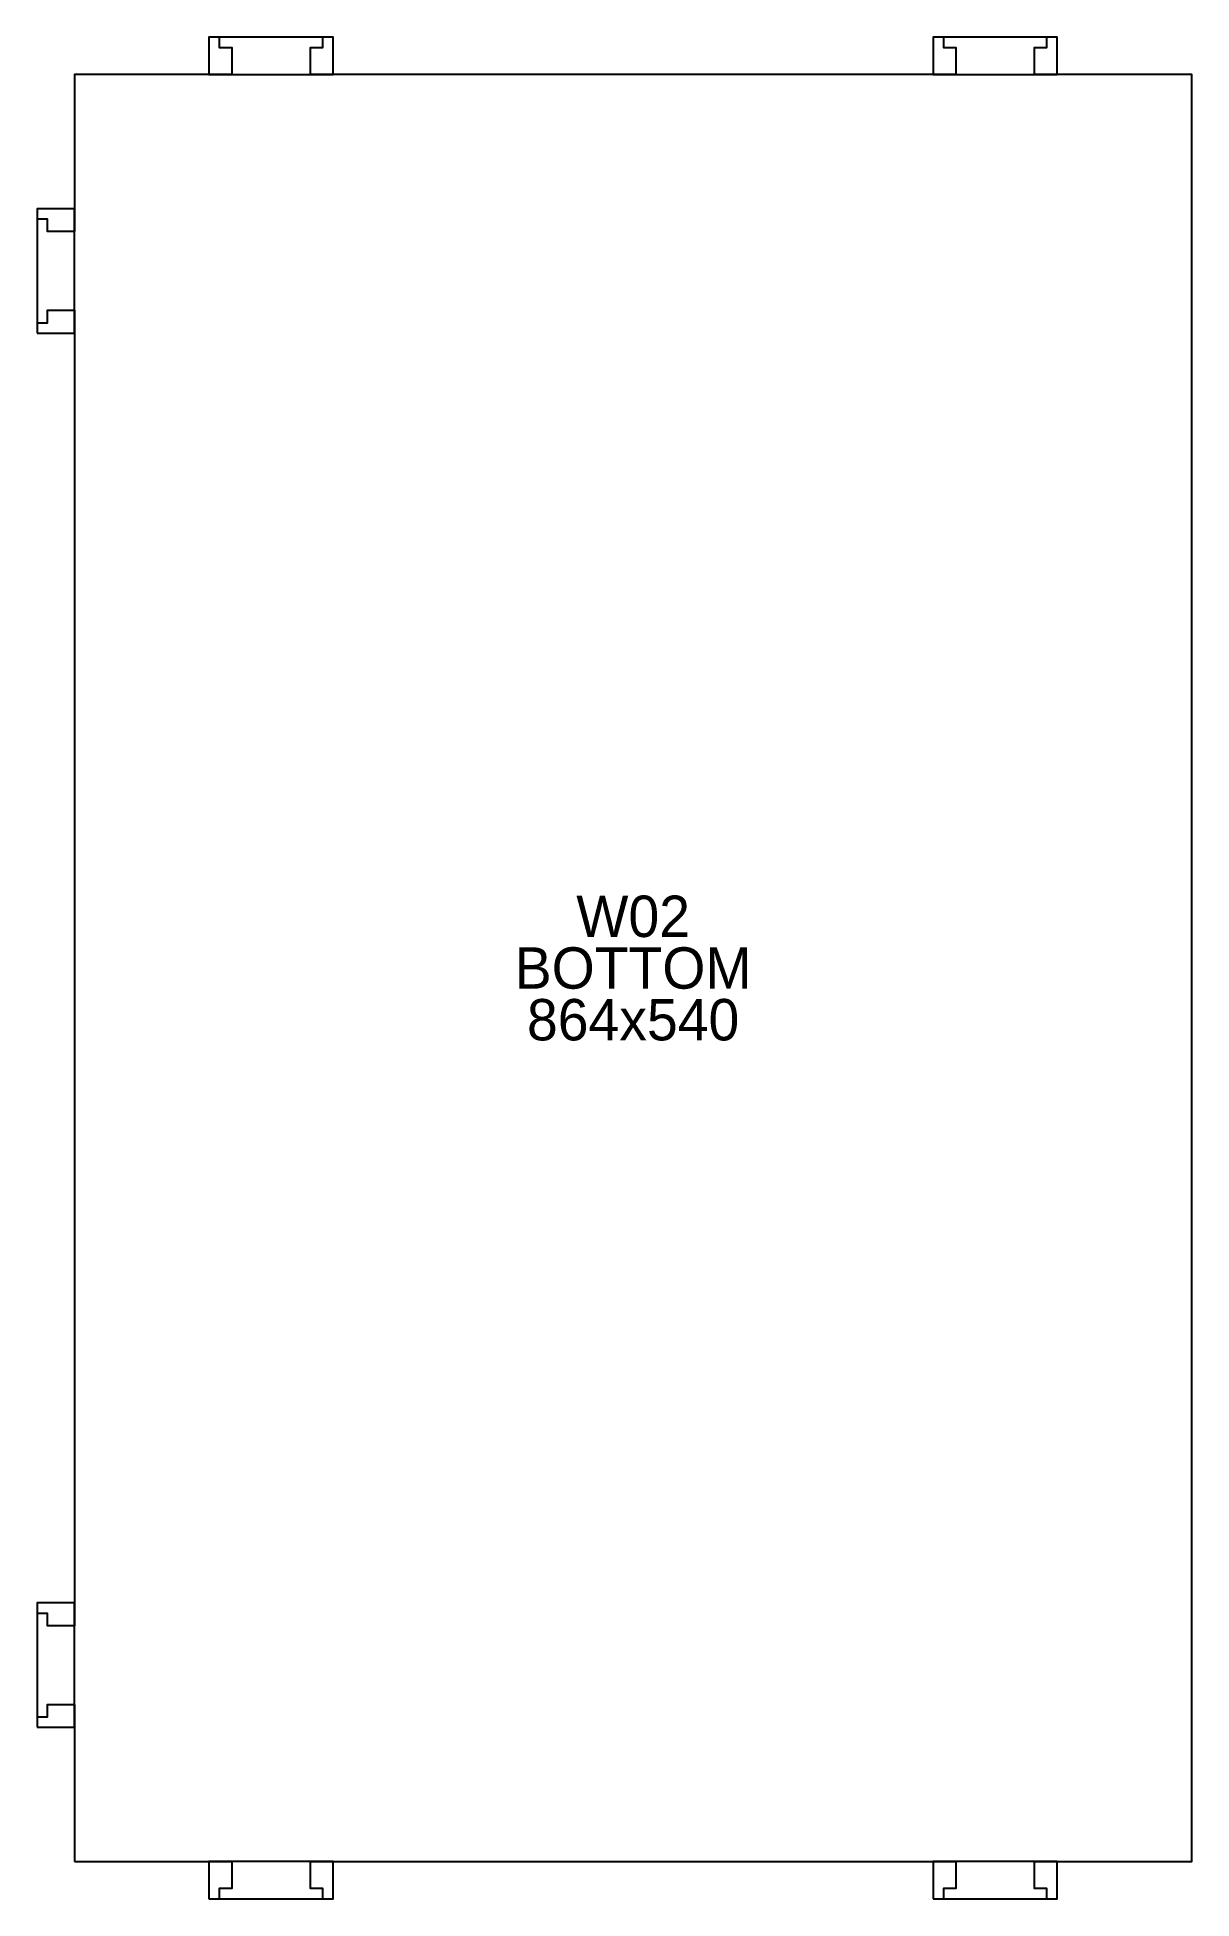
# Model space of a CAD drawing. Extents: x -18 to 540, y -18 to 882.
import ezdxf
from ezdxf.enums import TextEntityAlignment as Align

# ---------------------------------------------------------------- set-up
doc = ezdxf.new("R2010")
doc.units = 0
for name, color, linetype in [('OUTLINE', 7, 'CONTINUOUS'), ('PUZZLE_DOG_BONES', 2, 'CONTINUOUS'), ('UNIT_NUMBER', 94, 'CONTINUOUS')]:
    doc.layers.add(name, color=color, linetype=linetype)

msp = doc.modelspace()

# ---------------------------------------------------------------- linework, layer by layer
at = {"layer": 'OUTLINE'}
msp.add_lwpolyline([(0, 0), (70, 0), (76, 0), (76, -13), (70, -13), (70, -18), (120, -18), (120, -13), (114, -13), (114, 0), (120, 0), (420, 0), (426, 0), (426, -13), (420, -13), (420, -18), (470, -18), (470, -13), (464, -13), (464, 0), (470, 0), (540, 0), (540, 864), (470, 864), (464, 864), (464, 877), (470, 877), (470, 882), (420, 882), (420, 877), (426, 877), (426, 864), (420, 864), (120, 864), (114, 864), (114, 877), (120, 877), (120, 882), (70, 882), (70, 877), (76, 877), (76, 864), (70, 864), (0, 864), (0, 794), (0, 788), (-13, 788), (-13, 794), (-18, 794), (-18, 744), (-13, 744), (-13, 750), (0, 750), (0, 744), (0, 120), (0, 114), (-13, 114), (-13, 120), (-18, 120), (-18, 70), (-13, 70), (-13, 76), (0, 76), (0, 70)], close=True, dxfattribs=at)
at = {"layer": 'PUZZLE_DOG_BONES'}
for points in [[(65, 864), (125, 864), (125, 882), (65, 882)], [(415, 864), (475, 864), (475, 882), (415, 882)], [(-18, 739), (0, 739), (0, 799), (-18, 799)], [(-18, 65), (0, 65), (0, 125), (-18, 125)], [(65, -18), (125, -18), (125, 0), (65, 0)], [(415, -18), (475, -18), (475, 0), (415, 0)]]:
    msp.add_lwpolyline(points, close=True, dxfattribs=at)

# ---------------------------------------------------------------- texts
at = {"layer": 'UNIT_NUMBER'}
for s, p in [('W02', (270, 457)), ('BOTTOM', (270, 432)), ('864x540', (270, 407))]:
    msp.add_text(s, height=20, dxfattribs=at).set_placement(p, align=Align.MIDDLE_CENTER)

doc.saveas('drawing.dxf')
